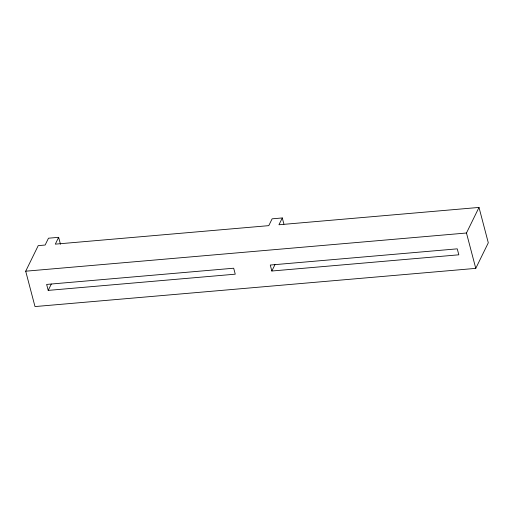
<?xml version="1.0" encoding="UTF-8"?>
<svg xmlns="http://www.w3.org/2000/svg" width="514" height="514" viewBox="0 0 514 514"><rect width="100%" height="100%" fill="white"/><g stroke="black" fill="none" stroke-linecap="round" stroke-linejoin="round"><path stroke-width="0.77" d="M58.647 237.327L55.306 244.144L268.783 225.646L272.124 218.829L282.289 217.949L278.948 224.766L479.003 207.431L488.3 242.801L475.771 268.372L34.997 306.569L25.7 271.199L38.229 245.628L45.142 245.03L48.483 238.207L58.647 237.327L60.466 244.246M48.207 290.391L46.639 284.422L233.684 268.212L235.258 274.18L48.207 290.391L51.31 284.056M271.848 271.013L270.28 265.038L457.254 248.84L458.822 254.809L271.848 271.013L274.951 264.678M475.771 268.372L466.474 233.003L479.003 207.431M25.7 271.199L466.474 233.003M282.289 217.949L283.908 224.098"/></g></svg>
